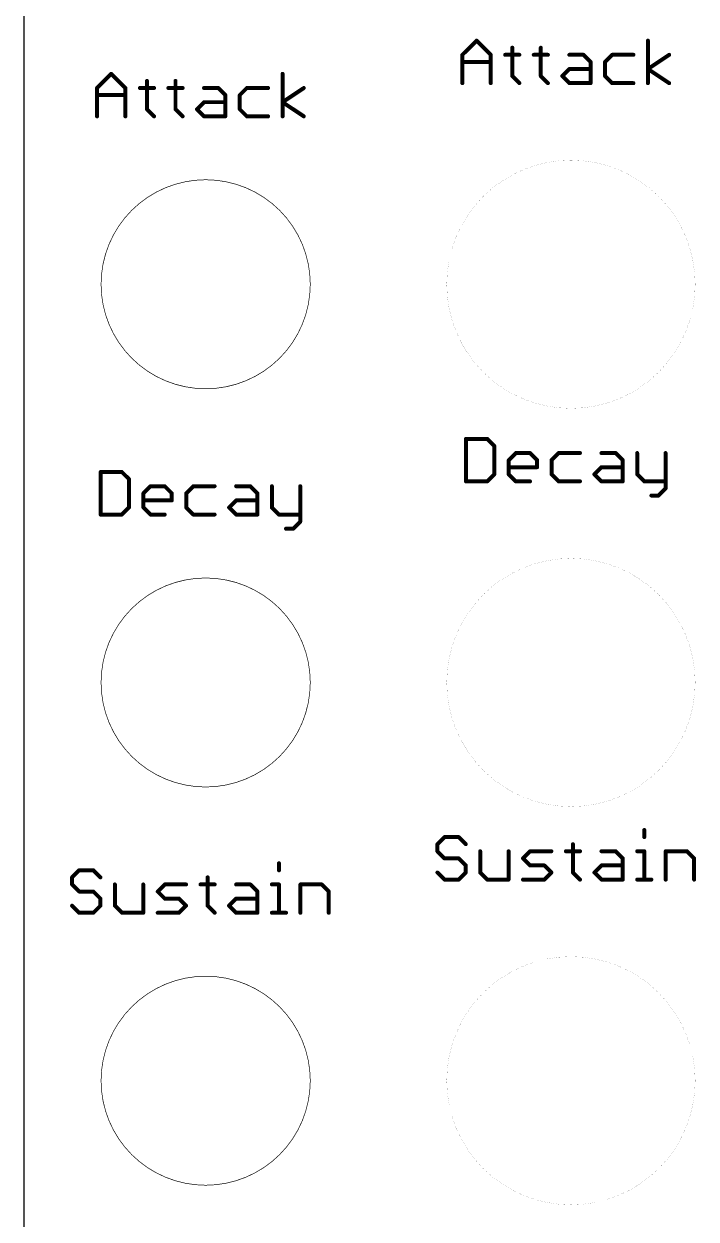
# Model space of a CAD drawing. Extents: x 1 to 64, y -11 to 118.
# Drawn here: x 0.67 to 26.37, y 48.04 to 93.78 of the extents above; entities that cross this region are included whole.
import ezdxf

# ---------------------------------------------------------------- set-up
doc = ezdxf.new("R2010")
doc.units = 0
doc.layers.add('255', color=2, linetype='CONTINUOUS')

msp = doc.modelspace()

# ---------------------------------------------------------------- linework, layer by layer
at = {"layer": '255'}
msp.add_line((0.67, 117.5), (0.67, -11), dxfattribs=at)
at = {"layer": '255', "const_width": 0.1524}
for points in [[(17.4369, 92.6009), (17.9792, 93.1432)], [(17.9792, 93.1432), (18.5215, 92.6009)], [(19.3452, 92.872), (19.3452, 91.7874)], [(20.4366, 92.872), (20.4366, 91.7874)], [(24.5312, 91.5162), (24.5312, 93.1432)], [(17.4369, 91.5162), (17.4369, 92.6009)], [(17.4369, 92.3297), (18.5215, 92.3297)], [(18.5215, 92.6009), (18.5215, 91.5162)], [(19.074, 92.6009), (19.6164, 92.6009)], [(20.1655, 92.6009), (20.7078, 92.6009)], [(21.5281, 92.6009), (22.0704, 92.6009)], [(22.0704, 92.6009), (22.3416, 92.3297)], [(22.3416, 92.3297), (22.3416, 91.5162)], [(23.1652, 92.6009), (22.8941, 92.3297)], [(22.8941, 92.3297), (22.8941, 91.7874)], [(23.9787, 92.6009), (23.1652, 92.6009)], [(24.5312, 92.0585), (25.3447, 92.6009)], [(3.4669, 91.3309), (4.0092, 91.8732)], [(4.0092, 91.8732), (4.5515, 91.3309)], [(10.5612, 90.2462), (10.5612, 91.8732)], [(21.2569, 91.7874), (21.5281, 92.0585)], [(21.5281, 92.0585), (22.3416, 92.0585)], [(25.3447, 91.5162), (24.5312, 92.0585)], [(5.3752, 91.602), (5.3752, 90.5174)], [(6.4666, 91.602), (6.4666, 90.5174)], [(19.3452, 91.7874), (19.6164, 91.5162)], [(20.4366, 91.7874), (20.7078, 91.5162)], [(21.5281, 91.5162), (21.2569, 91.7874)], [(22.3416, 91.5162), (21.5281, 91.5162)], [(22.8941, 91.7874), (23.1652, 91.5162)], [(23.1652, 91.5162), (23.9787, 91.5162)], [(3.4669, 90.2462), (3.4669, 91.3309)], [(3.4669, 91.0597), (4.5515, 91.0597)], [(4.5515, 91.3309), (4.5515, 90.2462)], [(5.104, 91.3309), (5.6464, 91.3309)], [(6.1955, 91.3309), (6.7378, 91.3309)], [(7.5581, 91.3309), (8.1004, 91.3309)], [(8.1004, 91.3309), (8.3716, 91.0597)], [(8.3716, 91.0597), (8.3716, 90.2462)], [(9.1952, 91.3309), (8.9241, 91.0597)], [(8.9241, 91.0597), (8.9241, 90.5174)], [(10.0087, 91.3309), (9.1952, 91.3309)], [(10.5612, 90.7885), (11.3747, 91.3309)], [(5.3752, 90.5174), (5.6464, 90.2462)], [(6.4666, 90.5174), (6.7378, 90.2462)], [(7.2869, 90.5174), (7.5581, 90.7885)], [(7.5581, 90.2462), (7.2869, 90.5174)], [(7.5581, 90.7885), (8.3716, 90.7885)], [(8.9241, 90.5174), (9.1952, 90.2462)], [(11.3747, 90.2462), (10.5612, 90.7885)], [(8.3716, 90.2462), (7.5581, 90.2462)], [(9.1952, 90.2462), (10.0087, 90.2462)], [(17.5733, 77.9032), (17.5733, 76.2762)], [(18.3868, 77.9032), (17.5733, 77.9032)], [(18.658, 77.632), (18.3868, 77.9032)], [(18.658, 76.5474), (18.658, 77.632)], [(19.2105, 77.0897), (19.4816, 77.3609)], [(19.4816, 77.3609), (20.024, 77.3609)], [(20.024, 77.3609), (20.2951, 77.0897)], [(21.1188, 77.3609), (20.8476, 77.0897)], [(21.9323, 77.3609), (21.1188, 77.3609)], [(22.7559, 77.3609), (23.2983, 77.3609)], [(23.2983, 77.3609), (23.5694, 77.0897)], [(24.1219, 77.3609), (24.1219, 76.5474)], [(25.2066, 77.3609), (25.2066, 76.005)], [(19.2105, 76.5474), (19.2105, 77.0897)], [(20.2951, 76.8185), (19.2105, 76.8185)], [(20.2951, 77.0897), (20.2951, 76.8185)], [(20.8476, 77.0897), (20.8476, 76.5474)], [(22.4848, 76.5474), (22.7559, 76.8185)], [(22.7559, 76.8185), (23.5694, 76.8185)], [(23.5694, 77.0897), (23.5694, 76.2762)], [(3.6033, 76.6332), (3.6033, 75.0062)], [(4.4168, 76.6332), (3.6033, 76.6332)], [(4.688, 76.362), (4.4168, 76.6332)], [(4.688, 75.2774), (4.688, 76.362)], [(18.3868, 76.2762), (18.658, 76.5474)], [(19.4816, 76.2762), (19.2105, 76.5474)], [(20.8476, 76.5474), (21.1188, 76.2762)], [(22.7559, 76.2762), (22.4848, 76.5474)], [(24.1219, 76.5474), (24.3931, 76.2762)], [(5.2405, 75.8197), (5.5116, 76.0909)], [(5.5116, 76.0909), (6.054, 76.0909)], [(6.054, 76.0909), (6.3251, 75.8197)], [(7.1488, 76.0909), (6.8776, 75.8197)], [(7.9623, 76.0909), (7.1488, 76.0909)], [(8.7859, 76.0909), (9.3283, 76.0909)], [(9.3283, 76.0909), (9.5994, 75.8197)], [(10.1519, 76.0909), (10.1519, 75.2774)], [(11.2366, 76.0909), (11.2366, 74.735)], [(17.5733, 76.2762), (18.3868, 76.2762)], [(20.024, 76.2762), (19.4816, 76.2762)], [(21.1188, 76.2762), (21.9323, 76.2762)], [(23.5694, 76.2762), (22.7559, 76.2762)], [(24.3931, 76.2762), (25.2066, 76.2762)], [(25.2066, 76.005), (24.9354, 75.7339)], [(5.2405, 75.2774), (5.2405, 75.8197)], [(6.3251, 75.5485), (5.2405, 75.5485)], [(6.3251, 75.8197), (6.3251, 75.5485)], [(6.8776, 75.8197), (6.8776, 75.2774)], [(8.5148, 75.2774), (8.7859, 75.5485)], [(8.7859, 75.5485), (9.5994, 75.5485)], [(9.5994, 75.8197), (9.5994, 75.0062)], [(24.9354, 75.7339), (24.6643, 75.7339)], [(3.6033, 75.0062), (4.4168, 75.0062)], [(4.4168, 75.0062), (4.688, 75.2774)], [(5.5116, 75.0062), (5.2405, 75.2774)], [(6.054, 75.0062), (5.5116, 75.0062)], [(6.8776, 75.2774), (7.1488, 75.0062)], [(7.1488, 75.0062), (7.9623, 75.0062)], [(8.7859, 75.0062), (8.5148, 75.2774)], [(9.5994, 75.0062), (8.7859, 75.0062)], [(10.1519, 75.2774), (10.4231, 75.0062)], [(10.4231, 75.0062), (11.2366, 75.0062)], [(11.2366, 74.735), (10.9654, 74.4639)], [(10.9654, 74.4639), (10.6943, 74.4639)], [(16.753, 62.6632), (16.4819, 62.392)], [(17.2954, 62.6632), (16.753, 62.6632)], [(17.5665, 62.392), (17.2954, 62.6632)], [(24.3931, 62.9344), (24.3931, 62.6632)], [(16.4819, 62.392), (16.4819, 62.1209)], [(21.6645, 62.392), (21.6645, 61.3074)], [(16.4819, 62.1209), (16.753, 61.8497)], [(16.753, 61.8497), (17.2954, 61.8497)], [(17.2954, 61.8497), (17.5665, 61.5785)], [(18.119, 62.1209), (18.119, 61.3074)], [(19.2037, 61.0362), (19.2037, 62.1209)], [(19.7562, 61.8497), (20.0273, 62.1209)], [(20.0273, 61.5785), (19.7562, 61.8497)], [(20.0273, 62.1209), (20.8408, 62.1209)], [(21.3933, 62.1209), (21.9357, 62.1209)], [(22.7559, 62.1209), (23.2983, 62.1209)], [(23.2983, 62.1209), (23.5694, 61.8497)], [(23.5694, 61.8497), (23.5694, 61.0362)], [(24.1219, 62.1209), (24.3931, 62.1209)], [(24.3931, 62.1209), (24.3931, 61.0362)], [(25.2134, 61.0362), (25.2134, 62.1209)], [(25.2134, 62.1209), (26.0269, 62.1209)], [(26.0269, 62.1209), (26.298, 61.8497)], [(26.298, 61.8497), (26.298, 61.0362)], [(2.783, 61.3932), (2.5119, 61.122)], [(3.3254, 61.3932), (2.783, 61.3932)], [(3.5965, 61.122), (3.3254, 61.3932)], [(10.4231, 61.6644), (10.4231, 61.3932)], [(16.753, 61.0362), (16.4819, 61.3074)], [(17.5665, 61.3074), (17.2954, 61.0362)], [(17.5665, 61.5785), (17.5665, 61.3074)], [(18.119, 61.3074), (18.3902, 61.0362)], [(20.5697, 61.5785), (20.0273, 61.5785)], [(20.8408, 61.3074), (20.5697, 61.5785)], [(20.5697, 61.0362), (20.8408, 61.3074)], [(21.6645, 61.3074), (21.9357, 61.0362)], [(22.4848, 61.3074), (22.7559, 61.5785)], [(22.7559, 61.0362), (22.4848, 61.3074)], [(22.7559, 61.5785), (23.5694, 61.5785)], [(2.5119, 61.122), (2.5119, 60.8509)], [(2.5119, 60.8509), (2.783, 60.5797)], [(4.149, 60.8509), (4.149, 60.0374)], [(5.2337, 59.7662), (5.2337, 60.8509)], [(5.7862, 60.5797), (6.0573, 60.8509)], [(6.0573, 60.8509), (6.8708, 60.8509)], [(7.4233, 60.8509), (7.9657, 60.8509)], [(7.6945, 61.122), (7.6945, 60.0374)], [(8.7859, 60.8509), (9.3283, 60.8509)], [(9.3283, 60.8509), (9.5994, 60.5797)], [(10.1519, 60.8509), (10.4231, 60.8509)], [(10.4231, 60.8509), (10.4231, 59.7662)], [(11.2434, 59.7662), (11.2434, 60.8509)], [(11.2434, 60.8509), (12.0569, 60.8509)], [(12.0569, 60.8509), (12.328, 60.5797)], [(17.2954, 61.0362), (16.753, 61.0362)], [(18.3902, 61.0362), (19.2037, 61.0362)], [(19.7562, 61.0362), (20.5697, 61.0362)], [(23.5694, 61.0362), (22.7559, 61.0362)], [(24.1219, 61.0362), (24.6643, 61.0362)], [(2.783, 60.5797), (3.3254, 60.5797)], [(3.3254, 60.5797), (3.5965, 60.3085)], [(3.5965, 60.3085), (3.5965, 60.0374)], [(6.0573, 60.3085), (5.7862, 60.5797)], [(6.5997, 60.3085), (6.0573, 60.3085)], [(6.8708, 60.0374), (6.5997, 60.3085)], [(8.5148, 60.0374), (8.7859, 60.3085)], [(8.7859, 60.3085), (9.5994, 60.3085)], [(9.5994, 60.5797), (9.5994, 59.7662)], [(12.328, 60.5797), (12.328, 59.7662)], [(2.783, 59.7662), (2.5119, 60.0374)], [(3.5965, 60.0374), (3.3254, 59.7662)], [(4.149, 60.0374), (4.4202, 59.7662)], [(6.5997, 59.7662), (6.8708, 60.0374)], [(7.6945, 60.0374), (7.9657, 59.7662)], [(8.7859, 59.7662), (8.5148, 60.0374)], [(3.3254, 59.7662), (2.783, 59.7662)], [(4.4202, 59.7662), (5.2337, 59.7662)], [(5.7862, 59.7662), (6.5997, 59.7662)], [(9.5994, 59.7662), (8.7859, 59.7662)], [(10.1519, 59.7662), (10.6943, 59.7662)]]:
    msp.add_lwpolyline(points, dxfattribs=at)
at = {"layer": '255'}
for points, const_width in [([(18.0061, 93.1701, 1), (17.9523, 93.1162)], 0.0762), ([(18.0061, 93.1162, 1), (17.9523, 93.1701)], 0.0762), ([(19.3833, 92.872, 1), (19.3071, 92.872)], 0.0762), ([(20.4747, 92.872, 1), (20.3985, 92.872)], 0.0762), ([(24.5693, 93.1432, 1), (24.4931, 93.1432)], 0.0762), ([(17.4099, 92.6278, 1), (17.4638, 92.5739)], 0.0762), ([(17.475, 92.6009, 1), (17.3988, 92.6009)], 0.0762), ([(17.4369, 92.3678, 1), (17.4369, 92.2916)], 0.0762), ([(18.5596, 92.6009, 1), (18.4834, 92.6009)], 0.0762), ([(18.4946, 92.5739, 1), (18.5485, 92.6278)], 0.0762), ([(18.5215, 92.2916, 1), (18.5215, 92.3678)], 0.0762), ([(19.074, 92.639, 1), (19.074, 92.5628)], 0.0762), ([(19.6164, 92.5628, 1), (19.6164, 92.639)], 0.0762), ([(20.1655, 92.639, 1), (20.1655, 92.5628)], 0.0762), ([(20.7078, 92.5628, 1), (20.7078, 92.639)], 0.0762), ([(21.5281, 92.639, 1), (21.5281, 92.5628)], 0.0762), ([(22.0973, 92.6278, 1), (22.0435, 92.5739)], 0.0762), ([(22.0704, 92.5628, 1), (22.0704, 92.639)], 0.0762), ([(22.3797, 92.3297, 1), (22.3035, 92.3297)], 0.0762), ([(22.3146, 92.3028, 1), (22.3685, 92.3566)], 0.0762), ([(22.9322, 92.3297, 1), (22.856, 92.3297)], 0.0762), ([(22.8671, 92.3566, 1), (22.921, 92.3028)], 0.0762), ([(23.1652, 92.639, 1), (23.1652, 92.5628)], 0.0762), ([(23.1922, 92.5739, 1), (23.1383, 92.6278)], 0.0762), ([(23.9787, 92.5628, 1), (23.9787, 92.639)], 0.0762), ([(25.3658, 92.5692, 1), (25.3236, 92.6326)], 0.0762), ([(4.0361, 91.9001, 1), (3.9823, 91.8462)], 0.0762), ([(4.0361, 91.8462, 1), (3.9823, 91.9001)], 0.0762), ([(10.5993, 91.8732, 1), (10.5231, 91.8732)], 0.0762), ([(21.5281, 92.0966, 1), (21.5281, 92.0204)], 0.0762), ([(21.555, 92.0316, 1), (21.5011, 92.0855)], 0.0762), ([(22.3416, 92.0204, 1), (22.3416, 92.0966)], 0.0762), ([(24.5523, 92.0902, 1), (24.5101, 92.0268)], 0.0762), ([(24.5101, 92.0902, 1), (24.5523, 92.0268)], 0.0762), ([(5.4133, 91.602, 1), (5.3371, 91.602)], 0.0762), ([(6.5047, 91.602, 1), (6.4285, 91.602)], 0.0762), ([(17.3988, 91.5162, 1), (17.475, 91.5162)], 0.0762), ([(18.4834, 91.5162, 1), (18.5596, 91.5162)], 0.0762), ([(19.3721, 91.8143, 1), (19.3183, 91.7604)], 0.0762), ([(19.3071, 91.7874, 1), (19.3833, 91.7874)], 0.0762), ([(19.5894, 91.4893, 1), (19.6433, 91.5431)], 0.0762), ([(20.4636, 91.8143, 1), (20.4097, 91.7604)], 0.0762), ([(20.3985, 91.7874, 1), (20.4747, 91.7874)], 0.0762), ([(20.6809, 91.4893, 1), (20.7347, 91.5431)], 0.0762), ([(21.2838, 91.8143, 1), (21.23, 91.7604)], 0.0762), ([(21.23, 91.8143, 1), (21.2838, 91.7604)], 0.0762), ([(21.5281, 91.5543, 1), (21.5281, 91.4781)], 0.0762), ([(21.5011, 91.4893, 1), (21.555, 91.5431)], 0.0762), ([(22.3035, 91.5162, 1), (22.3797, 91.5162)], 0.0762), ([(22.3416, 91.4781, 1), (22.3416, 91.5543)], 0.0762), ([(22.921, 91.8143, 1), (22.8671, 91.7604)], 0.0762), ([(22.856, 91.7874, 1), (22.9322, 91.7874)], 0.0762), ([(23.1652, 91.5543, 1), (23.1652, 91.4781)], 0.0762), ([(23.1383, 91.4893, 1), (23.1922, 91.5431)], 0.0762), ([(23.9787, 91.4781, 1), (23.9787, 91.5543)], 0.0762), ([(24.4931, 91.5162, 1), (24.5693, 91.5162)], 0.0762), ([(25.3236, 91.4845, 1), (25.3658, 91.5479)], 0.0762), ([(3.4399, 91.3578, 1), (3.4938, 91.3039)], 0.0762), ([(3.505, 91.3309, 1), (3.4288, 91.3309)], 0.0762), ([(3.4669, 91.0978, 1), (3.4669, 91.0216)], 0.0762), ([(4.5896, 91.3309, 1), (4.5134, 91.3309)], 0.0762), ([(4.5246, 91.3039, 1), (4.5785, 91.3578)], 0.0762), ([(4.5515, 91.0216, 1), (4.5515, 91.0978)], 0.0762), ([(5.104, 91.369, 1), (5.104, 91.2928)], 0.0762), ([(5.6464, 91.2928, 1), (5.6464, 91.369)], 0.0762), ([(6.1955, 91.369, 1), (6.1955, 91.2928)], 0.0762), ([(6.7378, 91.2928, 1), (6.7378, 91.369)], 0.0762), ([(7.5581, 91.369, 1), (7.5581, 91.2928)], 0.0762), ([(8.1273, 91.3578, 1), (8.0735, 91.3039)], 0.0762), ([(8.1004, 91.2928, 1), (8.1004, 91.369)], 0.0762), ([(8.4097, 91.0597, 1), (8.3335, 91.0597)], 0.0762), ([(8.3446, 91.0328, 1), (8.3985, 91.0866)], 0.0762), ([(8.9622, 91.0597, 1), (8.886, 91.0597)], 0.0762), ([(8.8971, 91.0866, 1), (8.951, 91.0328)], 0.0762), ([(9.1952, 91.369, 1), (9.1952, 91.2928)], 0.0762), ([(9.2222, 91.3039, 1), (9.1683, 91.3578)], 0.0762), ([(10.0087, 91.2928, 1), (10.0087, 91.369)], 0.0762), ([(11.3958, 91.2992, 1), (11.3536, 91.3626)], 0.0762), ([(5.4021, 90.5443, 1), (5.3483, 90.4904)], 0.0762), ([(6.4936, 90.5443, 1), (6.4397, 90.4904)], 0.0762), ([(7.3138, 90.5443, 1), (7.26, 90.4904)], 0.0762), ([(7.26, 90.5443, 1), (7.3138, 90.4904)], 0.0762), ([(7.5581, 90.8266, 1), (7.5581, 90.7504)], 0.0762), ([(7.585, 90.7616, 1), (7.5311, 90.8155)], 0.0762), ([(8.3716, 90.7504, 1), (8.3716, 90.8266)], 0.0762), ([(8.951, 90.5443, 1), (8.8971, 90.4904)], 0.0762), ([(10.5823, 90.8202, 1), (10.5401, 90.7568)], 0.0762), ([(10.5401, 90.8202, 1), (10.5823, 90.7568)], 0.0762), ([(3.4288, 90.2462, 1), (3.505, 90.2462)], 0.0762), ([(4.5134, 90.2462, 1), (4.5896, 90.2462)], 0.0762), ([(5.3371, 90.5174, 1), (5.4133, 90.5174)], 0.0762), ([(5.6194, 90.2193, 1), (5.6733, 90.2731)], 0.0762), ([(6.4285, 90.5174, 1), (6.5047, 90.5174)], 0.0762), ([(6.7109, 90.2193, 1), (6.7647, 90.2731)], 0.0762), ([(7.5581, 90.2843, 1), (7.5581, 90.2081)], 0.0762), ([(7.5311, 90.2193, 1), (7.585, 90.2731)], 0.0762), ([(8.3335, 90.2462, 1), (8.4097, 90.2462)], 0.0762), ([(8.3716, 90.2081, 1), (8.3716, 90.2843)], 0.0762), ([(8.886, 90.5174, 1), (8.9622, 90.5174)], 0.0762), ([(9.1952, 90.2843, 1), (9.1952, 90.2081)], 0.0762), ([(9.1683, 90.2193, 1), (9.2222, 90.2731)], 0.0762), ([(10.0087, 90.2081, 1), (10.0087, 90.2843)], 0.0762), ([(10.5231, 90.2462, 1), (10.5993, 90.2462)], 0.0762), ([(11.3536, 90.2145, 1), (11.3958, 90.2779)], 0.0762), ([(21.59, 79.07, 1), (21.59, 88.57, 1), (21.59, 79.07)], 0.0025), ([(7.62, 79.82, 1), (7.62, 87.82, 1), (7.62, 79.82)], 0.0254), ([(17.6114, 77.9032, 1), (17.5352, 77.9032)], 0.0762), ([(17.5733, 77.9413, 1), (17.5733, 77.8651)], 0.0762), ([(18.4137, 77.9301, 1), (18.3599, 77.8762)], 0.0762), ([(18.3868, 77.8651, 1), (18.3868, 77.9413)], 0.0762), ([(18.6961, 77.632, 1), (18.6199, 77.632)], 0.0762), ([(18.631, 77.6051, 1), (18.6849, 77.659)], 0.0762), ([(19.4816, 77.399, 1), (19.4816, 77.3228)], 0.0762), ([(19.5086, 77.3339, 1), (19.4547, 77.3878)], 0.0762), ([(20.0509, 77.3878, 1), (19.997, 77.3339)], 0.0762), ([(20.024, 77.3228, 1), (20.024, 77.399)], 0.0762), ([(21.1188, 77.399, 1), (21.1188, 77.3228)], 0.0762), ([(21.1457, 77.3339, 1), (21.0918, 77.3878)], 0.0762), ([(21.9323, 77.3228, 1), (21.9323, 77.399)], 0.0762), ([(22.7559, 77.399, 1), (22.7559, 77.3228)], 0.0762), ([(23.3252, 77.3878, 1), (23.2713, 77.3339)], 0.0762), ([(23.2983, 77.3228, 1), (23.2983, 77.399)], 0.0762), ([(24.16, 77.3609, 1), (24.0838, 77.3609)], 0.0762), ([(25.2447, 77.3609, 1), (25.1685, 77.3609)], 0.0762), ([(19.2486, 77.0897, 1), (19.1724, 77.0897)], 0.0762), ([(19.1835, 77.1166, 1), (19.2374, 77.0628)], 0.0762), ([(19.2105, 76.8566, 1), (19.2105, 76.7804)], 0.0762), ([(20.3332, 77.0897, 1), (20.257, 77.0897)], 0.0762), ([(20.257, 76.8185, 1), (20.3332, 76.8185)], 0.0762), ([(20.2682, 77.0628, 1), (20.3221, 77.1166)], 0.0762), ([(20.2951, 76.7804, 1), (20.2951, 76.8566)], 0.0762), ([(20.8857, 77.0897, 1), (20.8095, 77.0897)], 0.0762), ([(20.8207, 77.1166, 1), (20.8746, 77.0628)], 0.0762), ([(22.7559, 76.8566, 1), (22.7559, 76.7804)], 0.0762), ([(22.7829, 76.7916, 1), (22.729, 76.8455)], 0.0762), ([(23.6075, 77.0897, 1), (23.5313, 77.0897)], 0.0762), ([(23.5425, 77.0628, 1), (23.5964, 77.1166)], 0.0762), ([(23.5694, 76.7804, 1), (23.5694, 76.8566)], 0.0762), ([(3.6414, 76.6332, 1), (3.5652, 76.6332)], 0.0762), ([(3.6033, 76.6713, 1), (3.6033, 76.5951)], 0.0762), ([(4.4437, 76.6601, 1), (4.3899, 76.6062)], 0.0762), ([(4.4168, 76.5951, 1), (4.4168, 76.6713)], 0.0762), ([(4.7261, 76.362, 1), (4.6499, 76.362)], 0.0762), ([(4.661, 76.3351, 1), (4.7149, 76.389)], 0.0762), ([(18.6199, 76.5474, 1), (18.6961, 76.5474)], 0.0762), ([(18.6849, 76.5204, 1), (18.631, 76.5743)], 0.0762), ([(19.2374, 76.5743, 1), (19.1835, 76.5204)], 0.0762), ([(19.1724, 76.5474, 1), (19.2486, 76.5474)], 0.0762), ([(20.8746, 76.5743, 1), (20.8207, 76.5204)], 0.0762), ([(20.8095, 76.5474, 1), (20.8857, 76.5474)], 0.0762), ([(22.5117, 76.5743, 1), (22.4578, 76.5204)], 0.0762), ([(22.4578, 76.5743, 1), (22.5117, 76.5204)], 0.0762), ([(24.1489, 76.5743, 1), (24.095, 76.5204)], 0.0762), ([(24.0838, 76.5474, 1), (24.16, 76.5474)], 0.0762), ([(5.5116, 76.129, 1), (5.5116, 76.0528)], 0.0762), ([(5.5386, 76.0639, 1), (5.4847, 76.1178)], 0.0762), ([(6.0809, 76.1178, 1), (6.027, 76.0639)], 0.0762), ([(6.054, 76.0528, 1), (6.054, 76.129)], 0.0762), ([(7.1488, 76.129, 1), (7.1488, 76.0528)], 0.0762), ([(7.1757, 76.0639, 1), (7.1218, 76.1178)], 0.0762), ([(7.9623, 76.0528, 1), (7.9623, 76.129)], 0.0762), ([(8.7859, 76.129, 1), (8.7859, 76.0528)], 0.0762), ([(9.3552, 76.1178, 1), (9.3013, 76.0639)], 0.0762), ([(9.3283, 76.0528, 1), (9.3283, 76.129)], 0.0762), ([(10.19, 76.0909, 1), (10.1138, 76.0909)], 0.0762), ([(11.2747, 76.0909, 1), (11.1985, 76.0909)], 0.0762), ([(17.5733, 76.3143, 1), (17.5733, 76.2381)], 0.0762), ([(17.5352, 76.2762, 1), (17.6114, 76.2762)], 0.0762), ([(18.3599, 76.3031, 1), (18.4137, 76.2493)], 0.0762), ([(18.3868, 76.2381, 1), (18.3868, 76.3143)], 0.0762), ([(19.4816, 76.3143, 1), (19.4816, 76.2381)], 0.0762), ([(19.4547, 76.2493, 1), (19.5086, 76.3031)], 0.0762), ([(20.024, 76.2381, 1), (20.024, 76.3143)], 0.0762), ([(21.1188, 76.3143, 1), (21.1188, 76.2381)], 0.0762), ([(21.0918, 76.2493, 1), (21.1457, 76.3031)], 0.0762), ([(21.9323, 76.2381, 1), (21.9323, 76.3143)], 0.0762), ([(22.7559, 76.3143, 1), (22.7559, 76.2381)], 0.0762), ([(22.729, 76.2493, 1), (22.7829, 76.3031)], 0.0762), ([(23.5313, 76.2762, 1), (23.6075, 76.2762)], 0.0762), ([(23.5694, 76.2381, 1), (23.5694, 76.3143)], 0.0762), ([(24.3931, 76.3143, 1), (24.3931, 76.2381)], 0.0762), ([(24.3661, 76.2493, 1), (24.42, 76.3031)], 0.0762), ([(25.1685, 76.005, 1), (25.2447, 76.005)], 0.0762), ([(25.2335, 75.9781, 1), (25.1796, 76.032)], 0.0762), ([(25.2066, 76.2381, 1), (25.2066, 76.3143)], 0.0762), ([(5.2786, 75.8197, 1), (5.2024, 75.8197)], 0.0762), ([(5.2135, 75.8466, 1), (5.2674, 75.7928)], 0.0762), ([(5.2405, 75.5866, 1), (5.2405, 75.5104)], 0.0762), ([(6.3632, 75.8197, 1), (6.287, 75.8197)], 0.0762), ([(6.287, 75.5485, 1), (6.3632, 75.5485)], 0.0762), ([(6.2982, 75.7928, 1), (6.3521, 75.8466)], 0.0762), ([(6.3251, 75.5104, 1), (6.3251, 75.5866)], 0.0762), ([(6.9157, 75.8197, 1), (6.8395, 75.8197)], 0.0762), ([(6.8507, 75.8466, 1), (6.9046, 75.7928)], 0.0762), ([(8.7859, 75.5866, 1), (8.7859, 75.5104)], 0.0762), ([(8.8129, 75.5216, 1), (8.759, 75.5755)], 0.0762), ([(9.6375, 75.8197, 1), (9.5613, 75.8197)], 0.0762), ([(9.5725, 75.7928, 1), (9.6264, 75.8466)], 0.0762), ([(9.5994, 75.5104, 1), (9.5994, 75.5866)], 0.0762), ([(24.6643, 75.772, 1), (24.6643, 75.6958)], 0.0762), ([(24.9085, 75.7608, 1), (24.9624, 75.7069)], 0.0762), ([(24.9354, 75.6958, 1), (24.9354, 75.772)], 0.0762), ([(3.6033, 75.0443, 1), (3.6033, 74.9681)], 0.0762), ([(3.5652, 75.0062, 1), (3.6414, 75.0062)], 0.0762), ([(4.3899, 75.0331, 1), (4.4437, 74.9793)], 0.0762), ([(4.4168, 74.9681, 1), (4.4168, 75.0443)], 0.0762), ([(4.6499, 75.2774, 1), (4.7261, 75.2774)], 0.0762), ([(4.7149, 75.2504, 1), (4.661, 75.3043)], 0.0762), ([(5.2674, 75.3043, 1), (5.2135, 75.2504)], 0.0762), ([(5.2024, 75.2774, 1), (5.2786, 75.2774)], 0.0762), ([(5.5116, 75.0443, 1), (5.5116, 74.9681)], 0.0762), ([(5.4847, 74.9793, 1), (5.5386, 75.0331)], 0.0762), ([(6.054, 74.9681, 1), (6.054, 75.0443)], 0.0762), ([(6.9046, 75.3043, 1), (6.8507, 75.2504)], 0.0762), ([(6.8395, 75.2774, 1), (6.9157, 75.2774)], 0.0762), ([(7.1488, 75.0443, 1), (7.1488, 74.9681)], 0.0762), ([(7.1218, 74.9793, 1), (7.1757, 75.0331)], 0.0762), ([(7.9623, 74.9681, 1), (7.9623, 75.0443)], 0.0762), ([(8.5417, 75.3043, 1), (8.4878, 75.2504)], 0.0762), ([(8.4878, 75.3043, 1), (8.5417, 75.2504)], 0.0762), ([(8.7859, 75.0443, 1), (8.7859, 74.9681)], 0.0762), ([(8.759, 74.9793, 1), (8.8129, 75.0331)], 0.0762), ([(9.5613, 75.0062, 1), (9.6375, 75.0062)], 0.0762), ([(9.5994, 74.9681, 1), (9.5994, 75.0443)], 0.0762), ([(10.1789, 75.3043, 1), (10.125, 75.2504)], 0.0762), ([(10.1138, 75.2774, 1), (10.19, 75.2774)], 0.0762), ([(10.4231, 75.0443, 1), (10.4231, 74.9681)], 0.0762), ([(10.3961, 74.9793, 1), (10.45, 75.0331)], 0.0762), ([(11.2366, 74.9681, 1), (11.2366, 75.0443)], 0.0762), ([(11.1985, 74.735, 1), (11.2747, 74.735)], 0.0762), ([(11.2635, 74.7081, 1), (11.2096, 74.762)], 0.0762), ([(10.6943, 74.502, 1), (10.6943, 74.4258)], 0.0762), ([(10.9385, 74.4908, 1), (10.9924, 74.4369)], 0.0762), ([(10.9654, 74.4258, 1), (10.9654, 74.502)], 0.0762), ([(21.59, 63.83, 1), (21.59, 73.33, 1), (21.59, 63.83)], 0.0025), ([(7.62, 64.58, 1), (7.62, 72.58, 1), (7.62, 64.58)], 0.0254), ([(16.753, 62.7013, 1), (16.753, 62.6251)], 0.0762), ([(16.78, 62.6362, 1), (16.7261, 62.6901)], 0.0762), ([(17.3223, 62.6901, 1), (17.2684, 62.6362)], 0.0762), ([(17.2954, 62.6251, 1), (17.2954, 62.7013)], 0.0762), ([(24.4312, 62.9344, 1), (24.355, 62.9344)], 0.0762), ([(24.355, 62.6632, 1), (24.4312, 62.6632)], 0.0762), ([(16.4549, 62.419, 1), (16.5088, 62.3651)], 0.0762), ([(16.52, 62.392, 1), (16.4438, 62.392)], 0.0762), ([(17.5396, 62.3651, 1), (17.5935, 62.419)], 0.0762), ([(21.7026, 62.392, 1), (21.6264, 62.392)], 0.0762), ([(16.5088, 62.1478, 1), (16.4549, 62.0939)], 0.0762), ([(16.4438, 62.1209, 1), (16.52, 62.1209)], 0.0762), ([(16.753, 61.8878, 1), (16.753, 61.8116)], 0.0762), ([(16.7261, 61.8228, 1), (16.78, 61.8766)], 0.0762), ([(17.3223, 61.8766, 1), (17.2684, 61.8228)], 0.0762), ([(17.2954, 61.8116, 1), (17.2954, 61.8878)], 0.0762), ([(18.1571, 62.1209, 1), (18.0809, 62.1209)], 0.0762), ([(19.2418, 62.1209, 1), (19.1656, 62.1209)], 0.0762), ([(19.7831, 61.8766, 1), (19.7292, 61.8228)], 0.0762), ([(19.7292, 61.8766, 1), (19.7831, 61.8228)], 0.0762), ([(20.0273, 62.159, 1), (20.0273, 62.0828)], 0.0762), ([(20.0543, 62.0939, 1), (20.0004, 62.1478)], 0.0762), ([(20.8408, 62.0828, 1), (20.8408, 62.159)], 0.0762), ([(21.3933, 62.159, 1), (21.3933, 62.0828)], 0.0762), ([(21.9357, 62.0828, 1), (21.9357, 62.159)], 0.0762), ([(22.7559, 62.159, 1), (22.7559, 62.0828)], 0.0762), ([(23.3252, 62.1478, 1), (23.2713, 62.0939)], 0.0762), ([(23.2983, 62.0828, 1), (23.2983, 62.159)], 0.0762), ([(23.6075, 61.8497, 1), (23.5313, 61.8497)], 0.0762), ([(23.5425, 61.8228, 1), (23.5964, 61.8766)], 0.0762), ([(24.1219, 62.159, 1), (24.1219, 62.0828)], 0.0762), ([(24.4312, 62.1209, 1), (24.355, 62.1209)], 0.0762), ([(24.3931, 62.0828, 1), (24.3931, 62.159)], 0.0762), ([(25.2515, 62.1209, 1), (25.1753, 62.1209)], 0.0762), ([(25.2134, 62.159, 1), (25.2134, 62.0828)], 0.0762), ([(26.0538, 62.1478, 1), (25.9999, 62.0939)], 0.0762), ([(26.0269, 62.0828, 1), (26.0269, 62.159)], 0.0762), ([(26.3361, 61.8497, 1), (26.2599, 61.8497)], 0.0762), ([(26.2711, 61.8228, 1), (26.325, 61.8766)], 0.0762), ([(2.783, 61.4313, 1), (2.783, 61.3551)], 0.0762), ([(2.81, 61.3662, 1), (2.7561, 61.4201)], 0.0762), ([(3.3523, 61.4201, 1), (3.2984, 61.3662)], 0.0762), ([(3.3254, 61.3551, 1), (3.3254, 61.4313)], 0.0762), ([(10.4612, 61.6644, 1), (10.385, 61.6644)], 0.0762), ([(10.385, 61.3932, 1), (10.4612, 61.3932)], 0.0762), ([(16.5088, 61.3343, 1), (16.4549, 61.2804)], 0.0762), ([(17.6046, 61.5785, 1), (17.5284, 61.5785)], 0.0762), ([(17.5284, 61.3074, 1), (17.6046, 61.3074)], 0.0762), ([(17.5396, 61.5516, 1), (17.5935, 61.6055)], 0.0762), ([(17.5935, 61.2804, 1), (17.5396, 61.3343)], 0.0762), ([(18.146, 61.3343, 1), (18.0921, 61.2804)], 0.0762), ([(18.0809, 61.3074, 1), (18.1571, 61.3074)], 0.0762), ([(20.0273, 61.6166, 1), (20.0273, 61.5404)], 0.0762), ([(20.0004, 61.5516, 1), (20.0543, 61.6055)], 0.0762), ([(20.5966, 61.6055, 1), (20.5427, 61.5516)], 0.0762), ([(20.5697, 61.5404, 1), (20.5697, 61.6166)], 0.0762), ([(20.8678, 61.2804, 1), (20.8139, 61.3343)], 0.0762), ([(20.8139, 61.2804, 1), (20.8678, 61.3343)], 0.0762), ([(21.6914, 61.3343, 1), (21.6376, 61.2804)], 0.0762), ([(21.6264, 61.3074, 1), (21.7026, 61.3074)], 0.0762), ([(22.5117, 61.3343, 1), (22.4578, 61.2804)], 0.0762), ([(22.4578, 61.3343, 1), (22.5117, 61.2804)], 0.0762), ([(22.7559, 61.6166, 1), (22.7559, 61.5404)], 0.0762), ([(22.7829, 61.5516, 1), (22.729, 61.6055)], 0.0762), ([(23.5694, 61.5404, 1), (23.5694, 61.6166)], 0.0762), ([(2.4849, 61.149, 1), (2.5388, 61.0951)], 0.0762), ([(2.5388, 60.8778, 1), (2.4849, 60.8239)], 0.0762), ([(2.55, 61.122, 1), (2.4738, 61.122)], 0.0762), ([(2.4738, 60.8509, 1), (2.55, 60.8509)], 0.0762), ([(3.5696, 61.0951, 1), (3.6235, 61.149)], 0.0762), ([(4.1871, 60.8509, 1), (4.1109, 60.8509)], 0.0762), ([(5.2718, 60.8509, 1), (5.1956, 60.8509)], 0.0762), ([(6.0573, 60.889, 1), (6.0573, 60.8128)], 0.0762), ([(6.0843, 60.8239, 1), (6.0304, 60.8778)], 0.0762), ([(6.8708, 60.8128, 1), (6.8708, 60.889)], 0.0762), ([(7.4233, 60.889, 1), (7.4233, 60.8128)], 0.0762), ([(7.7326, 61.122, 1), (7.6564, 61.122)], 0.0762), ([(7.9657, 60.8128, 1), (7.9657, 60.889)], 0.0762), ([(8.7859, 60.889, 1), (8.7859, 60.8128)], 0.0762), ([(9.3552, 60.8778, 1), (9.3013, 60.8239)], 0.0762), ([(9.3283, 60.8128, 1), (9.3283, 60.889)], 0.0762), ([(10.1519, 60.889, 1), (10.1519, 60.8128)], 0.0762), ([(10.4612, 60.8509, 1), (10.385, 60.8509)], 0.0762), ([(10.4231, 60.8128, 1), (10.4231, 60.889)], 0.0762), ([(11.2815, 60.8509, 1), (11.2053, 60.8509)], 0.0762), ([(11.2434, 60.889, 1), (11.2434, 60.8128)], 0.0762), ([(12.0838, 60.8778, 1), (12.0299, 60.8239)], 0.0762), ([(12.0569, 60.8128, 1), (12.0569, 60.889)], 0.0762), ([(16.753, 61.0743, 1), (16.753, 60.9981)], 0.0762), ([(16.7261, 61.0093, 1), (16.78, 61.0631)], 0.0762), ([(17.2684, 61.0631, 1), (17.3223, 61.0093)], 0.0762), ([(17.2954, 60.9981, 1), (17.2954, 61.0743)], 0.0762), ([(18.3902, 61.0743, 1), (18.3902, 60.9981)], 0.0762), ([(18.3632, 61.0093, 1), (18.4171, 61.0631)], 0.0762), ([(19.1656, 61.0362, 1), (19.2418, 61.0362)], 0.0762), ([(19.2037, 60.9981, 1), (19.2037, 61.0743)], 0.0762), ([(19.7562, 61.0743, 1), (19.7562, 60.9981)], 0.0762), ([(20.5427, 61.0631, 1), (20.5966, 61.0093)], 0.0762), ([(20.5697, 60.9981, 1), (20.5697, 61.0743)], 0.0762), ([(21.9087, 61.0093, 1), (21.9626, 61.0631)], 0.0762), ([(22.7559, 61.0743, 1), (22.7559, 60.9981)], 0.0762), ([(22.729, 61.0093, 1), (22.7829, 61.0631)], 0.0762), ([(23.5313, 61.0362, 1), (23.6075, 61.0362)], 0.0762), ([(23.5694, 60.9981, 1), (23.5694, 61.0743)], 0.0762), ([(24.1219, 61.0743, 1), (24.1219, 60.9981)], 0.0762), ([(24.355, 61.0362, 1), (24.4312, 61.0362)], 0.0762), ([(24.6643, 60.9981, 1), (24.6643, 61.0743)], 0.0762), ([(25.1753, 61.0362, 1), (25.2515, 61.0362)], 0.0762), ([(26.2599, 61.0362, 1), (26.3361, 61.0362)], 0.0762), ([(2.783, 60.6178, 1), (2.783, 60.5416)], 0.0762), ([(2.7561, 60.5528, 1), (2.81, 60.6066)], 0.0762), ([(3.3523, 60.6066, 1), (3.2984, 60.5528)], 0.0762), ([(3.3254, 60.5416, 1), (3.3254, 60.6178)], 0.0762), ([(3.6346, 60.3085, 1), (3.5584, 60.3085)], 0.0762), ([(5.8131, 60.6066, 1), (5.7592, 60.5528)], 0.0762), ([(5.7592, 60.6066, 1), (5.8131, 60.5528)], 0.0762), ([(6.0573, 60.3466, 1), (6.0573, 60.2704)], 0.0762), ([(6.6266, 60.3355, 1), (6.5727, 60.2816)], 0.0762), ([(6.5997, 60.2704, 1), (6.5997, 60.3466)], 0.0762), ([(8.7859, 60.3466, 1), (8.7859, 60.2704)], 0.0762), ([(8.8129, 60.2816, 1), (8.759, 60.3355)], 0.0762), ([(9.6375, 60.5797, 1), (9.5613, 60.5797)], 0.0762), ([(9.5725, 60.5528, 1), (9.6264, 60.6066)], 0.0762), ([(9.5994, 60.2704, 1), (9.5994, 60.3466)], 0.0762), ([(12.3661, 60.5797, 1), (12.2899, 60.5797)], 0.0762), ([(12.3011, 60.5528, 1), (12.355, 60.6066)], 0.0762), ([(2.5388, 60.0643, 1), (2.4849, 60.0104)], 0.0762), ([(3.5584, 60.0374, 1), (3.6346, 60.0374)], 0.0762), ([(3.5696, 60.2816, 1), (3.6235, 60.3355)], 0.0762), ([(3.6235, 60.0104, 1), (3.5696, 60.0643)], 0.0762), ([(4.176, 60.0643, 1), (4.1221, 60.0104)], 0.0762), ([(4.1109, 60.0374, 1), (4.1871, 60.0374)], 0.0762), ([(6.0304, 60.2816, 1), (6.0843, 60.3355)], 0.0762), ([(6.8978, 60.0104, 1), (6.8439, 60.0643)], 0.0762), ([(6.8439, 60.0104, 1), (6.8978, 60.0643)], 0.0762), ([(7.7214, 60.0643, 1), (7.6676, 60.0104)], 0.0762), ([(7.6564, 60.0374, 1), (7.7326, 60.0374)], 0.0762), ([(8.5417, 60.0643, 1), (8.4878, 60.0104)], 0.0762), ([(8.4878, 60.0643, 1), (8.5417, 60.0104)], 0.0762), ([(2.783, 59.8043, 1), (2.783, 59.7281)], 0.0762), ([(2.7561, 59.7393, 1), (2.81, 59.7931)], 0.0762), ([(3.2984, 59.7931, 1), (3.3523, 59.7393)], 0.0762), ([(3.3254, 59.7281, 1), (3.3254, 59.8043)], 0.0762), ([(4.4202, 59.8043, 1), (4.4202, 59.7281)], 0.0762), ([(4.3932, 59.7393, 1), (4.4471, 59.7931)], 0.0762), ([(5.1956, 59.7662, 1), (5.2718, 59.7662)], 0.0762), ([(5.2337, 59.7281, 1), (5.2337, 59.8043)], 0.0762), ([(5.7862, 59.8043, 1), (5.7862, 59.7281)], 0.0762), ([(6.5727, 59.7931, 1), (6.6266, 59.7393)], 0.0762), ([(6.5997, 59.7281, 1), (6.5997, 59.8043)], 0.0762), ([(7.9387, 59.7393, 1), (7.9926, 59.7931)], 0.0762), ([(8.7859, 59.8043, 1), (8.7859, 59.7281)], 0.0762), ([(8.759, 59.7393, 1), (8.8129, 59.7931)], 0.0762), ([(9.5613, 59.7662, 1), (9.6375, 59.7662)], 0.0762), ([(9.5994, 59.7281, 1), (9.5994, 59.8043)], 0.0762), ([(10.1519, 59.8043, 1), (10.1519, 59.7281)], 0.0762), ([(10.385, 59.7662, 1), (10.4612, 59.7662)], 0.0762), ([(10.6943, 59.7281, 1), (10.6943, 59.8043)], 0.0762), ([(11.2053, 59.7662, 1), (11.2815, 59.7662)], 0.0762), ([(12.2899, 59.7662, 1), (12.3661, 59.7662)], 0.0762), ([(21.59, 48.59, 1), (21.59, 58.09, 1), (21.59, 48.59)], 0.0025), ([(7.62, 49.34, 1), (7.62, 57.34, 1), (7.62, 49.34)], 0.0254)]:
    msp.add_lwpolyline(points, format="xyb", dxfattribs=dict(at, const_width=const_width))

doc.saveas('drawing.dxf')
